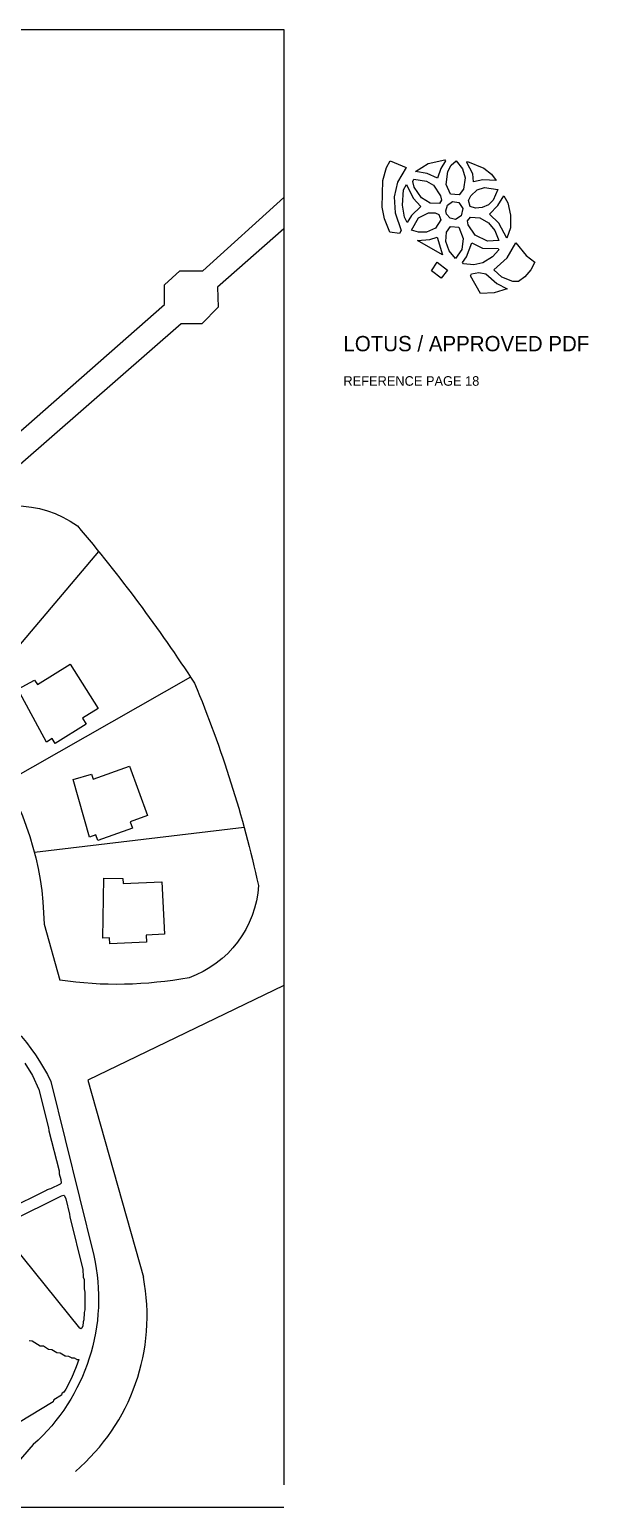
# Model space of a CAD drawing. Header units: inches. Extents: x 36 to 190, y -75 to 56.
# Drawn here: x 174.8 to 189.4, y -74.69 to -36.1 of the extents above; entities that cross this region are included whole.
import ezdxf

# ---------------------------------------------------------------- set-up
doc = ezdxf.new("R2010")
doc.units = ezdxf.units.IN
for name, color, linetype, lineweight in [('01_ORIGINAL_CAD', 7, 'Continuous', 20), ('03_ADDED_AREAS_SAME_COMPOSITION', 7, 'Continuous', 15), ('05_REFERENCE_ICON', 7, 'Continuous', 15), ('06_LABEL', 7, 'Continuous', 15)]:
    doc.layers.add(name, color=color, linetype=linetype, lineweight=lineweight)

# ---------------------------------------------------------------- blocks, each defined once
blk = doc.blocks.new('09_LOTUS')
at = {"layer": '01_ORIGINAL_CAD'}
for p, q in [((36.248, 55.9), (71.442, 55.9)), ((71.442, 55.9), (71.442, 17.906)), ((71.442, 17.312), (36.248, 17.312))]:
    blk.add_line(p, q, dxfattribs=at)
for points in [[(63.257, 44.272), (68.329, 48.719), (68.329, 49.231), (68.73, 49.6), (69.33, 49.6), (71.442, 51.512), (71.442, 50.696), (69.711, 49.177), (69.725, 48.651), (69.304, 48.218), (68.761, 48.218), (63.72, 43.82), (63.817, 43.397)], [(66.604, 42.276), (62.941, 37.945)], [(69.006, 38.995), (64.196, 36.253)], [(70.407, 35.063), (64.93, 34.409)], [(65.18, 32.538), (65.591, 31.078)], [(71.442, 30.938), (66.326, 28.468)], [(66.326, 28.468), (67.775, 23.323)]]:
    blk.add_lwpolyline(points, dxfattribs=at)
for points in [[(60.29, 39.74, -0.089338), (62.813, 42.944, -0.322066), (66.051, 42.944, -0.030946), (69.111, 38.833, -0.044664), (70.78, 33.554, -0.301674), (68.967, 31.144, -0.082145), (65.591, 31.078)], [(60.29, 39.74, -0.300089), (65.18, 32.538)], [(53.65, 30.945, -0.14301), (60.243, 31.63, -0.286424), (65.36, 28.431), (66.481, 23.89, -0.272091), (64.9, 18.954), (63.661, 17.533)]]:
    blk.add_lwpolyline(points, format="xyb", dxfattribs=at)
for points in [[(65.006, 38.799), (65.865, 39.334), (66.595, 38.175), (66.187, 37.918), (66.283, 37.767), (65.474, 37.257), (65.389, 37.391), (65.242, 37.298), (64.498, 38.674), (64.936, 38.911)], [(66.464, 36.332), (67.417, 36.67), (67.882, 35.382), (67.428, 35.218), (67.489, 35.05), (66.59, 34.725), (66.536, 34.875), (66.372, 34.816), (65.94, 36.319), (66.419, 36.457)], [(67.244, 33.6), (68.254, 33.648), (68.327, 32.28), (67.845, 32.255), (67.855, 32.076), (66.9, 32.025), (66.892, 32.184), (66.717, 32.175), (66.739, 33.739), (67.237, 33.732)]]:
    blk.add_lwpolyline(points, close=True, dxfattribs=at)
blk.add_arc((62.535, 22.313), 5.337, 310.4718, 10.9016, dxfattribs=at)
at = {"layer": '03_ADDED_AREAS_SAME_COMPOSITION'}
for points in [[(64.68, 28.914), (64.881, 28.587), (65.048, 28.225), (65.299, 27.22), (65.303, 27.152), (65.303, 27.149), (65.303, 27.147), (65.573, 26.1), (65.578, 26.027), (65.578, 26.024), (65.579, 26.021), (65.623, 25.875), (65.626, 25.781), (65.598, 25.757), (65.353, 25.634), (65.257, 25.601), (65.254, 25.6), (64.204, 25.075)], [(64.325, 24.799), (65.641, 25.445), (65.695, 25.462), (65.718, 25.449), (65.749, 25.371), (65.849, 24.97), (65.853, 24.902), (65.853, 24.897), (66.198, 23.525), (66.201, 23.333), (66.202, 23.33), (66.203, 23.326), (66.225, 23.26), (66.225, 23.026), (66.225, 23.022), (66.226, 23.019), (66.25, 22.936), (66.25, 22.47), (66.228, 22.404), (66.227, 22.4), (66.226, 22.396), (66.224, 22.211), (66.203, 22.155), (66.202, 22.151), (66.201, 22.147), (66.198, 22.057), (66.167, 21.989), (66.143, 21.979), (66.116, 21.99), (64.024, 24.574)], [(64.793, 21.667), (64.872, 21.66), (65.08, 21.535), (65.082, 21.534), (65.085, 21.533), (65.088, 21.532), (65.091, 21.532), (65.163, 21.528), (65.298, 21.448), (65.301, 21.446), (65.304, 21.445), (65.306, 21.444), (65.31, 21.444), (65.382, 21.44), (65.516, 21.36), (65.519, 21.358), (65.522, 21.357), (65.525, 21.357), (65.528, 21.356), (65.6, 21.352), (65.735, 21.272), (65.737, 21.271), (65.74, 21.27), (65.743, 21.269), (65.746, 21.269), (65.819, 21.265), (65.888, 21.226), (65.891, 21.224), (65.894, 21.223), (65.896, 21.223), (65.9, 21.222), (65.965, 21.221), (66.033, 21.182), (66.036, 21.18), (66.039, 21.179), (66.042, 21.179), (66.045, 21.179), (66.091, 21.177), (66.021, 20.98), (65.894, 20.687), (65.747, 20.401), (65.7, 20.323), (65.654, 20.295), (65.651, 20.293), (65.649, 20.291), (65.647, 20.288), (65.645, 20.286), (65.644, 20.283), (65.643, 20.28), (65.642, 20.277), (65.637, 20.241), (65.436, 20.119), (65.434, 20.117), (65.431, 20.115), (65.429, 20.113), (65.428, 20.11), (65.426, 20.107), (65.425, 20.104), (65.425, 20.101), (65.42, 20.066), (64.516, 19.518)]]:
    blk.add_lwpolyline(points, dxfattribs=at)
at = {"layer": '05_REFERENCE_ICON'}
for points in [[(75.652, 52.5), (75.669, 52.476), (75.545, 52.276), (75.458, 52.016), (75.189, 52.146), (74.882, 52.19), (75.21, 52.4)], [(74.219, 52.477), (74.641, 52.3), (74.414, 51.92), (74.321, 51.531), (74.353, 51.119), (74.509, 50.652), (74.461, 50.572), (74.21, 50.613), (74.074, 50.956), (74.011, 51.266), (74.031, 51.959), (74.124, 52.303)], [(75.941, 52.469), (76.106, 52.26), (76.179, 52.028), (76.138, 51.733), (76.019, 51.584), (75.793, 51.604), (75.682, 51.855), (75.723, 52.193), (75.816, 52.36)], [(76.238, 52.456), (76.67, 52.279), (76.867, 52.124), (76.989, 51.959), (76.642, 51.981), (76.398, 51.926), (76.377, 52.131), (76.221, 52.432)], [(74.644, 51.858), (74.82, 51.494), (75.017, 51.284), (74.78, 51.047), (74.66, 50.863), (74.593, 51.001), (74.541, 51.311), (74.571, 51.716)], [(74.837, 51.99), (75.165, 51.945), (75.352, 51.835), (75.536, 51.562), (75.557, 51.445), (75.505, 51.36), (75.264, 51.371), (75.035, 51.503), (74.851, 51.788), (74.81, 51.932)], [(76.686, 51.78), (77.031, 51.725), (76.907, 51.446), (76.786, 51.327), (76.62, 51.25), (76.448, 51.239), (76.313, 51.283), (76.264, 51.44), (76.326, 51.562), (76.489, 51.714)], [(75.846, 51.414), (76.017, 51.381), (76.118, 51.23), (76.077, 51.035), (75.925, 50.939), (75.784, 50.972), (75.694, 51.079), (75.673, 51.168), (75.714, 51.318)], [(77.19, 51.559), (77.291, 51.375), (77.364, 51.053), (77.365, 50.726), (77.265, 50.452), (77.054, 50.848), (76.815, 51.084), (77.031, 51.306)], [(75.223, 51.114), (75.395, 51.114), (75.495, 51.074), (75.547, 50.935), (75.406, 50.717), (75.167, 50.606), (74.964, 50.606), (74.781, 50.661), (74.964, 50.981)], [(76.314, 51.004), (76.558, 50.982), (76.787, 50.85), (76.95, 50.654), (77.054, 50.393), (76.761, 50.374), (76.439, 50.529), (76.255, 50.803), (76.244, 50.908)], [(75.795, 50.76), (76.015, 50.738), (76.13, 50.443), (76.089, 50.16), (75.926, 49.919), (75.758, 50.126), (75.674, 50.37), (75.695, 50.609)], [(75.448, 50.483), (75.586, 50.021), (74.937, 50.395), (75.254, 50.416)], [(76.35, 50.33), (76.633, 50.196), (77.037, 50.185), (77.054, 50.149), (76.892, 49.964), (76.643, 49.809), (76.404, 49.753), (76.139, 49.786), (76.111, 49.822), (76.215, 49.966)], [(77.504, 50.329), (77.773, 49.999), (78, 49.829), (77.897, 49.629), (77.734, 49.444), (77.568, 49.322), (77.428, 49.322), (77.137, 49.433), (76.932, 49.631), (77.273, 49.943)], [(75.447, 49.831), (75.716, 49.622), (75.553, 49.409), (75.302, 49.597)], [(76.534, 49.553), (76.716, 49.52), (77.007, 49.266), (77.274, 49.134), (76.935, 49.022), (76.577, 49.011), (76.32, 49.473), (76.347, 49.519)]]:
    blk.add_lwpolyline(points, close=True, dxfattribs=at)
at = {"layer": '06_LABEL'}
for s, height, p in [('LOTUS / APPROVED PDF', 0.4, (73, 47.5)), ('REFERENCE PAGE 18', 0.25, (73, 46.6))]:
    blk.add_text(s, height=height, dxfattribs=at).set_placement(p)

msp = doc.modelspace()

# ---------------------------------------------------------------- block references
msp.add_blockref('09_LOTUS', (110, -92))

doc.saveas('drawing.dxf')
